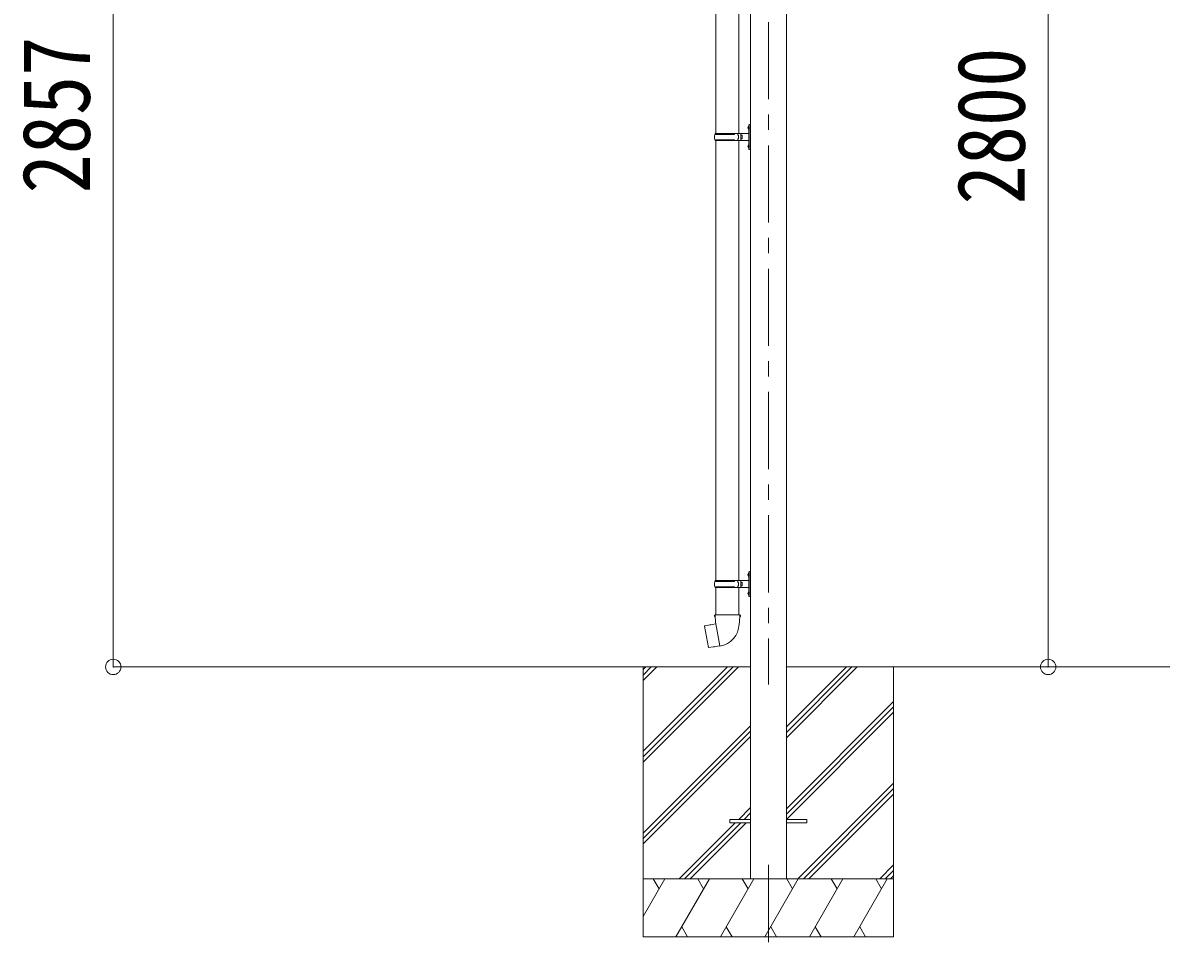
# Model space of a CAD drawing. Units: millimetres at full size, sheet at 1:40. Extents: x -11243 to 11243, y -7760 to 7760.
# Drawn here: x 1218 to 4173, y -5174 to -2759 of the extents above; entities that cross this region are included whole.
import ezdxf
from ezdxf.enums import TextEntityAlignment as Align

# ---------------------------------------------------------------- set-up
doc = ezdxf.new("R2010")
doc.units = ezdxf.units.MM
doc.header["$LTSCALE"] = 40
doc.header["$PDMODE"] = 32
doc.header["$PDSIZE"] = 40
doc.linetypes.add('CHAIN1', pattern=[8, 5, -1, 1, -1])
for name, color, linetype, lineweight in [('0-0_0', 7, 'Continuous', 9), ('0-1_本体', 5, 'CHAIN1', 9), ('0-3_ELV2', 4, 'Continuous', 9), ('0-6_OTH_LINE', 6, 'Continuous', 9), ('0-9_OUTLINE', 7, 'Continuous', 9)]:
    doc.layers.add(name, color=color, linetype=linetype, lineweight=lineweight)
doc.styles.add('ＭＳ ゴシック', font='')
doc.styles.get('ＭＳ ゴシック').set_extended_font_data('MS Gothic')

msp = doc.modelspace()

# ---------------------------------------------------------------- linework, layer by layer
at = {"layer": '0-0_0'}
for p, q in [((1752.49, -4430.86), (3106.62, -4430.86)), ((2828.12, -4430.86), (2828.12, -5130.86)), ((2828.12, -4649.84), (3047.1, -4430.86)), ((2828.12, -4663.98), (3061.24, -4430.86)), ((2828.12, -4678.12), (3075.38, -4430.86)), ((2828.12, -4465.99), (2863.25, -4430.86)), ((2828.12, -4451.85), (2849.11, -4430.86)), ((2828.12, -4437.71), (2834.96, -4430.86)), ((3199.62, -4614.99), (3383.75, -4430.86)), ((3199.62, -4600.85), (3369.61, -4430.86)), ((3199.62, -4586.7), (3355.46, -4430.86)), ((3199.62, -4430.86), (6406.62, -4430.86)), ((3478.12, -4430.86), (3478.12, -5130.86)), ((3199.62, -4798.83), (3478.12, -4520.34)), ((3199.62, -4812.98), (3478.12, -4534.48)), ((3200.38, -4826.36), (3478.12, -4548.62)), ((2828.12, -4861.97), (3106.62, -4583.47)), ((2828.12, -4876.11), (3106.62, -4597.61)), ((2828.12, -4890.25), (3106.62, -4611.75)), ((3229.72, -4980.86), (3478.12, -4732.47)), ((3243.87, -4980.86), (3478.12, -4746.61)), ((3258.01, -4980.86), (3478.12, -4760.75)), ((3075.86, -4826.36), (3106.62, -4795.6)), ((3090, -4826.36), (3106.62, -4809.74)), ((2921.36, -4980.86), (3066.86, -4835.36)), ((2935.5, -4980.86), (3081, -4835.36)), ((2949.64, -4980.86), (3095.14, -4835.36)), ((3441.86, -4980.86), (3478.12, -4944.6)), ((3456, -4980.86), (3478.12, -4958.74)), ((2828.12, -4980.86), (3478.12, -4980.86)), ((2828.12, -5078.11), (2884.26, -4980.86)), ((2869.26, -5006.84), (2854.26, -4980.86)), ((2913.13, -5130.86), (2999.73, -4980.86)), ((2984.73, -5006.84), (2969.73, -4980.86)), ((3028.6, -5130.86), (3115.2, -4980.86)), ((3100.2, -5006.84), (3085.2, -4980.86)), ((3144.07, -5130.86), (3230.67, -4980.86)), ((3215.67, -5006.84), (3200.67, -4980.86)), ((3259.54, -5130.86), (3346.15, -4980.86)), ((3331.14, -5006.84), (3316.14, -4980.86)), ((3375.01, -5130.86), (3461.62, -4980.86)), ((3431.61, -4980.86), (3446.61, -5006.84)), ((3470.14, -4980.86), (3478.12, -4972.88)), ((2928.13, -5104.88), (2943.13, -5130.86)), ((3043.6, -5104.88), (3058.6, -5130.86)), ((3159.07, -5104.88), (3174.07, -5130.86)), ((3274.54, -5104.88), (3289.54, -5130.86)), ((3390.01, -5104.88), (3405.01, -5130.86)), ((2828.12, -5130.86), (3478.12, -5130.86))]:
    msp.add_line(p, q, dxfattribs=at)
at = {"layer": '0-1_本体'}
for p, q in [((3153.12, -1477.44), (3153.12, -4476.72)), ((3153.12, -4944.73), (3153.12, -5173.73))]:
    msp.add_line(p, q, dxfattribs=at)
at = {"layer": '0-3_ELV2'}
for p, q in [((3106.62, -4980.86), (3106.62, -1508.59)), ((3199.62, -4980.86), (3199.62, -1508.59)), ((3053.12, -4826.36), (3106.62, -4826.36)), ((3253.12, -4826.36), (3199.62, -4826.36))]:
    msp.add_line(p, q, dxfattribs=at)
for points in [[(3053.12, -4826.36), (3053.12, -4835.36), (3106.62, -4835.36)], [(3253.12, -4826.36), (3253.12, -4835.36), (3199.62, -4835.36)]]:
    msp.add_lwpolyline(points, dxfattribs=at)
at = {"layer": '0-6_OTH_LINE'}
for p, q in [((1452.49, -4430.86), (1452.49, -1573.86)), ((3879.12, -4430.86), (3879.12, -1630.86)), ((1452.49, -4430.86), (1752.49, -4430.86)), ((3879.12, -4430.86), (3249.62, -4430.86))]:
    msp.add_line(p, q, dxfattribs=at)
for p in [(1452.49, -4430.86), (3879.12, -4430.86)]:
    msp.add_point(p, dxfattribs=at)
at = {"layer": '0-9_OUTLINE'}
for p, q in [((3016.63, -1904.91), (3016.63, -3046.88)), ((3076.63, -1904.91), (3076.63, -3046.88)), ((3100.32, -3029.74), (3102.36, -3030.73)), ((3100.32, -3034.03), (3102.36, -3033.03)), ((3101.59, -3027.73), (3101.59, -3036.03)), ((3101.59, -3027.73), (3102.22, -3027.73)), ((3101.59, -3036.03), (3102.22, -3036.03)), ((3102.22, -3027.73), (3102.62, -3028.13)), ((3102.22, -3027.73), (3102.22, -3036.03)), ((3102.22, -3036.03), (3102.62, -3035.63)), ((3102.36, -3030.73), (3102.98, -3031.88)), ((3102.36, -3033.03), (3102.98, -3031.88)), ((3102.62, -3023.88), (3105.62, -3022.38)), ((3102.62, -3023.88), (3102.62, -3087.88)), ((3105.62, -3022.38), (3106.62, -3022.38)), ((3105.62, -3022.38), (3105.62, -3089.38)), ((3106.62, -3022.38), (3106.62, -3089.38)), ((3013.65, -3048.88), (3063.98, -3048.88)), ((3013.65, -3062.88), (3063.98, -3062.88)), ((3014.65, -3046.88), (3014.65, -3048.88)), ((3014.65, -3046.88), (3100.65, -3046.88)), ((3014.65, -3064.88), (3014.65, -3062.88)), ((3014.65, -3064.88), (3100.65, -3064.88)), ((3016.63, -3064.88), (3016.63, -4206.86)), ((3073.65, -3046.88), (3073.65, -3051.38)), ((3073.65, -3060.38), (3075.65, -3060.38)), ((3073.65, -3064.88), (3073.65, -3060.38)), ((3076.63, -3064.88), (3076.63, -4206.86)), ((3081.62, -3046.88), (3081.62, -3064.88)), ((3081.62, -3060.38), (3084.62, -3060.38)), ((3100.32, -3077.74), (3102.36, -3078.73)), ((3100.32, -3082.03), (3102.36, -3081.03)), ((3101.59, -3075.73), (3101.59, -3084.03)), ((3101.59, -3075.73), (3102.22, -3075.73)), ((3101.59, -3084.03), (3102.22, -3084.03)), ((3102.22, -3075.73), (3102.62, -3076.13)), ((3102.22, -3075.73), (3102.22, -3084.03)), ((3102.22, -3084.03), (3102.62, -3083.63)), ((3102.36, -3078.73), (3102.98, -3079.88)), ((3102.36, -3081.03), (3102.98, -3079.88)), ((3102.62, -3087.88), (3105.62, -3089.38)), ((3105.62, -3089.38), (3106.62, -3089.38)), ((3100.32, -4189.71), (3102.36, -4190.71)), ((3101.59, -4187.71), (3102.22, -4187.71)), ((3101.59, -4187.71), (3101.59, -4196.01)), ((3101.59, -4196.01), (3102.22, -4196.01)), ((3102.22, -4187.71), (3102.62, -4188.11)), ((3102.36, -4190.71), (3102.98, -4191.86)), ((3102.62, -4183.86), (3105.62, -4182.36)), ((3102.62, -4183.86), (3102.62, -4247.86)), ((3105.62, -4182.36), (3105.62, -4249.36)), ((3105.62, -4182.36), (3106.62, -4182.36)), ((3106.62, -4182.36), (3106.62, -4249.36)), ((3013.65, -4208.86), (3063.98, -4208.86)), ((3013.65, -4222.86), (3063.98, -4222.86)), ((3014.65, -4206.86), (3100.65, -4206.86)), ((3014.65, -4206.86), (3014.65, -4208.86)), ((3014.65, -4224.86), (3014.65, -4222.86)), ((3014.65, -4224.86), (3100.65, -4224.86)), ((3016.64, -4224.86), (3016.64, -4295.86)), ((3073.65, -4206.86), (3073.65, -4211.36)), ((3073.65, -4211.36), (3075.65, -4211.36)), ((3073.65, -4224.86), (3073.65, -4220.36)), ((3073.65, -4220.36), (3075.65, -4220.36)), ((3075.65, -4211.36), (3075.65, -4220.36)), ((3076.64, -4224.86), (3076.64, -4295.86)), ((3081.62, -4206.86), (3081.62, -4224.86)), ((3081.62, -4211.36), (3084.62, -4211.36)), ((3081.62, -4220.36), (3084.62, -4220.36)), ((3084.62, -4211.36), (3084.62, -4220.36)), ((3100.32, -4237.71), (3102.36, -4238.71)), ((3101.59, -4235.71), (3102.22, -4235.71)), ((3101.59, -4235.71), (3101.59, -4244.01)), ((3101.59, -4244.01), (3102.22, -4244.01)), ((3102.22, -4235.71), (3102.22, -4244.01)), ((3102.22, -4235.71), (3102.62, -4236.11)), ((3102.22, -4244.01), (3102.62, -4243.61)), ((3102.36, -4238.71), (3102.98, -4239.86)), ((3102.62, -4247.86), (3105.62, -4249.36)), ((3105.62, -4249.36), (3106.62, -4249.36)), ((3014.94, -4295.86), (3012.79, -4296.64)), ((3012.79, -4296.64), (3012.79, -4300.26)), ((3012.79, -4300.26), (3015.04, -4301.07)), ((3078.64, -4295.86), (3014.94, -4295.86)), ((3014.94, -4295.86), (3015.29, -4315.86)), ((3078.64, -4295.86), (3078.3, -4315.86)), ((3080.79, -4300.26), (3078.55, -4301.07)), ((3078.64, -4295.86), (3080.79, -4296.64)), ((3080.77, -4296.64), (3080.77, -4300.26)), ((2988.33, -4324.31), (2987.53, -4325.48)), ((2987.53, -4325.48), (2997.15, -4380.04)), ((3016.2, -4319.06), (2988.33, -4324.31)), ((3001.08, -4321.7), (3000.87, -4321.95)), ((3015.29, -4315.86), (3016.64, -4317.86)), ((3026.56, -4376.35), (3016.42, -4318.88)), ((3016.45, -4318.06), (3016.45, -4318.76)), ((3016.64, -4317.86), (3016.61, -4317.86)), ((3076.98, -4317.8), (3076.91, -4319.96)), ((3078.3, -4315.86), (3076.98, -4317.8)), ((3011.17, -4378.95), (3010.89, -4378.79)), ((3026.86, -4377.12), (3026.62, -4376.45))]:
    msp.add_line(p, q, dxfattribs=at)
for points in [[(3073.65, -3051.38), (3075.65, -3051.38), (3075.65, -3060.38)], [(3081.62, -3051.38), (3084.62, -3051.38), (3084.62, -3060.38)], [(3100.32, -4194), (3102.36, -4193.01), (3102.98, -4191.86)], [(3102.22, -4187.71), (3102.22, -4196.01), (3102.62, -4195.61)], [(3100.32, -4242), (3102.36, -4241.01), (3102.98, -4239.86)], [(3003.32, -4321.48), (3003.04, -4321.33), (3001.08, -4321.7)], [(3026.29, -4376.26), (2998.31, -4380.86), (2997.15, -4380.04)], [(3013.36, -4378.39), (3013.14, -4378.62), (3011.17, -4378.95)]]:
    msp.add_lwpolyline(points, dxfattribs=at)
for centre, radius, start, end in [((3105.92, -3031.88), 6, 136.21765, 223.78235), ((3062.4, -3055.88), 49.25, 171.82876, 180.00002), ((3062.4, -3055.88), 49.25, 180.00002, 188.17127), ((3063.98, -3046.88), 2, 270, 359.99998), ((3063.98, -3064.88), 2, 0.00005, 90.00004), ((3100.62, -3044.88), 2, 270, 359.99998), ((3100.62, -3066.88), 2, 0.00005, 90.00004), ((3105.92, -3079.88), 6, 136.21765, 223.78235), ((3105.92, -4191.86), 6, 136.21765, 223.78235), ((3062.4, -4215.86), 49.25, 171.82876, 180.00002), ((3062.4, -4215.86), 49.25, 180.00002, 188.17127), ((3063.98, -4206.86), 2, 270, 359.99998), ((3063.98, -4224.86), 2, 0.00005, 90.00004), ((3100.62, -4204.86), 2, 270, 359.99998), ((3100.62, -4226.86), 2, 0.00005, 90.00004), ((3105.92, -4239.86), 6, 136.21765, 223.78235), ((3016.15, -4318.76), 0.3, 280.66842, 0), ((3016.65, -4318.06), 0.2, 100, 180), ((3016.64, -4317.86), 60.3, 279.96938, 358), ((3026.34, -4376.56), 0.3, 20, 99.33158), ((3027.05, -4377.05), 0.2, 200, 279.96938)]:
    msp.add_arc(centre, radius, start, end, dxfattribs=at)

# ---------------------------------------------------------------- texts
at = {"layer": '0-6_OTH_LINE', "color": 7, "style": 'ＭＳ ゴシック', "width": 0.85}
for s, p in [('2857', (1444.49, -3202.36)), ('2800', (3871.12, -3230.86))]:
    msp.add_text(s, height=176, rotation=90, dxfattribs=at).set_placement(p, align=Align.BOTTOM_LEFT)

doc.saveas('drawing.dxf')
